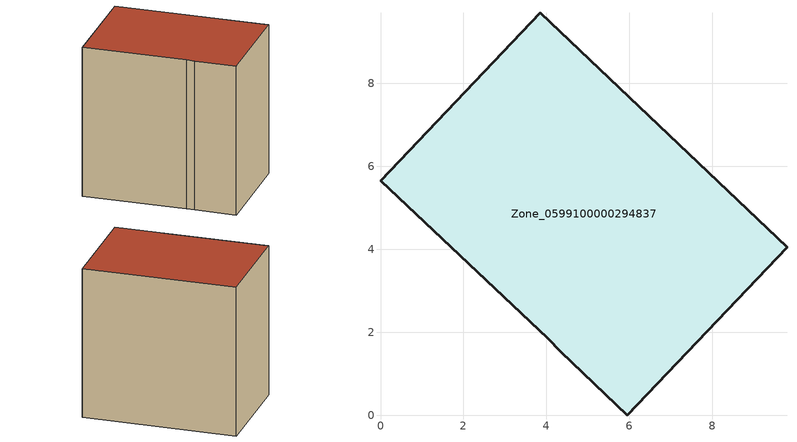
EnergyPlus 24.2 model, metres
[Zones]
Zone_0599100000294837
 floor ground (C_G): 4.34,1.52 4.03,1.86 0,5.65 3.85,9.7 9.8,4.05 5.95,0 z3.13
 wall outside (C_F): 0,5.65 4.03,1.86 4.34,1.52 5.95,0 9.8,4.05 3.85,9.7 0,5.65 z3.13:11.36
 roof outside (C_R): 4.03,1.86 4.34,1.52 5.95,0 9.8,4.05 3.85,9.7 0,5.65 z11.36
[BUILDING]
Pand.0599100000294837: North Axis=0; Terrain=City; Loads Convergence Tolerance Value=0.04; Temperature Convergence Tolerance Value=0.4; Solar Distribution=FullExterior; Maximum Number of Warmup Days=25; Minimum Number of Warmup Days=1
[Site:Location]
Rotterdam.The.Hague.AP_ZH_NLD Design_Conditions: Latitude=51.96; Longitude=4.45; Time Zone=1; Elevation=-4.5
[SITE:GROUNDTEMPERATURE:BUILDINGSURFACE]
18, 18, 18, 18, 18, 18, 18, 18, 18, 18, 18, 18
[MATERIAL] Thermal Absorptance=0.9; Solar Absorptance=0.7; Visible Absorptance=0.7
Name | Roughness | Thickness | Conductivity | Density | Specific Heat
G.TC.1975-1991 | MediumSmooth | 0.15 | 0.288461 | 540 | 1210
F.TC.1975-1991 | Rough | 0.3 | 0.230769 | 1920 | 840
R.TC.1975-1991 | MediumRough | 0.2 | 0.153846 | 1500 | 1000
[CONSTRUCTION]
C_G: G.TC.1975-1991
C_F: F.TC.1975-1991
C_R: R.TC.1975-1991
[ZONE]
Zone_0599100000294837: Type=1; Multiplier=1; Ceiling Height=Autocalculate; Volume=Autocalculate; Floor Area=autocalculate; Part of Total Floor Area=Yes
[ZONEINFILTRATION:DESIGNFLOWRATE]
Infil_Zone_0599100000294837: Zone or ZoneList or Space or SpaceList=Zone_0599100000294837; Schedule=AlwaysOn; Design Flow Rate Calculation Method=Flow/Area; Flow Rate per Floor Area=0.003; Constant Term Coefficient=1; Temperature Term Coefficient=0; Velocity Term Coefficient=0; Velocity Squared Term Coefficient=0
[HVACTEMPLATE:ZONE:IDEALLOADSAIRSYSTEM]
Zone_0599100000294837: Maximum Heating Supply Air Temperature=50; Minimum Cooling Supply Air Temperature=13; Maximum Heating Supply Air Humidity Ratio=0.0156; Minimum Cooling Supply Air Humidity Ratio=0.0077; Heating Limit=NoLimit; Cooling Limit=NoLimit; Dehumidification Control Type=ConstantSensibleHeatRatio; Cooling Sensible Heat Ratio=0.7; Dehumidification Setpoint=60; Humidification Control Type=None; Humidification Setpoint=30; Outdoor Air Method=None; Outdoor Air Flow Rate per Person=0.00944; Outdoor Air Flow Rate per Zone Floor Area=0; Outdoor Air Flow Rate per Zone=0; Demand Controlled Ventilation Type=None; Outdoor Air Economizer Type=NoEconomizer; Heat Recovery Type=None; Sensible Heat Recovery Effectiveness=0.7; Latent Heat Recovery Effectiveness=0.65
[ZONECONTROL:THERMOSTAT]
ThermostatControl_Zone_0599100000294837: Zone or ZoneList=Zone_0599100000294837; Control Type Schedule=DualSetpointControlType; Control 1=Thermostat_Zone_0599100000294837; Temperature Difference Between Cutout And Setpoint=0
[THERMOSTATSETPOINT:DUALSETPOINT]
Thermostat_Zone_0599100000294837: Heating Setpoint Temperature Schedule=HeatingSetpoint_Zone_0599100000294837; Cooling Setpoint Temperature Schedule=CoolingSetpoint_Zone_0599100000294837
[SCHEDULE:COMPACT]
HeatingSetpoint_Zone_0599100000294837: Through: 12/31, For: AllDays, Until: 24:00, 21
CoolingSetpoint_Zone_0599100000294837: Through: 12/31, For: AllDays, Until: 24:00, 24
DualSetpointControlType: Through: 12/31, For: AllDays, Until: 24:00, 4
AlwaysOn: Through: 12/31, For: AllDays, Until: 24:00, 1
